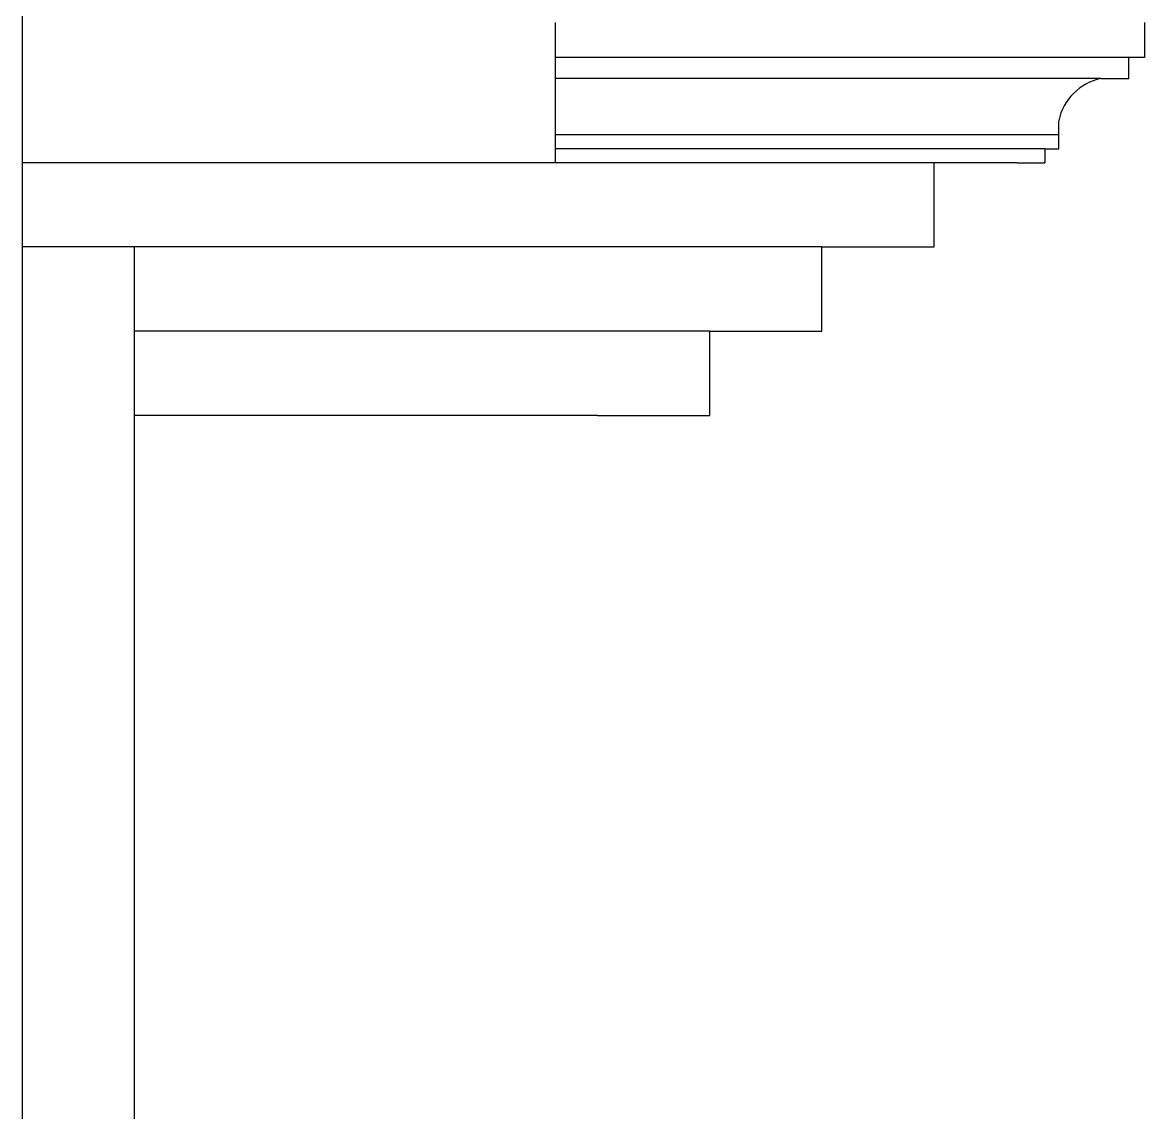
# Model space of a CAD drawing. Header units: inches. Extents: x 1397 to 20304, y -27267 to -746.
# Drawn here: x 17239.58 to 17279.58, y -23915.6 to -23876.76 of the extents above; entities that cross this region are included whole.
import ezdxf

# ---------------------------------------------------------------- set-up
doc = ezdxf.new("R2010")
doc.units = ezdxf.units.IN
doc.header["$LTSCALE"] = 17
doc.header["$MEASUREMENT"] = 0
doc.layers.add('25 BOT BAR', color=12, linetype='Continuous', lineweight=25)

msp = doc.modelspace()

# ---------------------------------------------------------------- linework, layer by layer
at = {"layer": '25 BOT BAR'}
for p, q in [((17239.583, -24061.759), (17239.583, -23558.919)), ((17258.583, -23881.759), (17258.583, -23876.759)), ((17279.583, -23876.759), (17279.583, -23878.01)), ((17279.583, -23878.01), (17258.583, -23878.01)), ((17279.024, -23878.759), (17279.024, -23878.01)), ((17278.024, -23878.759), (17258.583, -23878.759)), ((17278.024, -23878.759), (17279.024, -23878.759)), ((17276.525, -23880.76), (17276.525, -23880.26)), ((17276.525, -23880.76), (17258.583, -23880.76)), ((17276.525, -23881.26), (17276.525, -23880.76)), ((17276.025, -23881.26), (17258.583, -23881.26)), ((17276.025, -23881.26), (17276.025, -23881.759)), ((17276.025, -23881.26), (17276.525, -23881.26)), ((17258.583, -23881.759), (17239.583, -23881.759)), ((17272.083, -23881.76), (17258.583, -23881.759)), ((17272.083, -23884.76), (17272.083, -23881.76)), ((17275.024, -23881.76), (17272.083, -23881.76)), ((17275.024, -23881.76), (17275.024, -23881.76)), ((17275.025, -23881.759), (17276.025, -23881.759)), ((17268.083, -23884.76), (17239.583, -23884.76)), ((17243.583, -23949.759), (17243.583, -23884.76)), ((17268.083, -23887.76), (17268.083, -23884.76)), ((17268.083, -23884.76), (17272.083, -23884.76)), ((17264.083, -23887.76), (17243.583, -23887.76)), ((17264.083, -23890.76), (17264.083, -23887.76)), ((17264.083, -23887.76), (17268.083, -23887.76)), ((17260.083, -23890.76), (17243.583, -23890.76)), ((17260.083, -23890.76), (17264.083, -23890.76))]:
    msp.add_line(p, q, dxfattribs=at)
msp.add_arc((17278.42, -23880.656), 1.937, 101.7959, 168.2044, dxfattribs=at)

doc.saveas('drawing.dxf')
